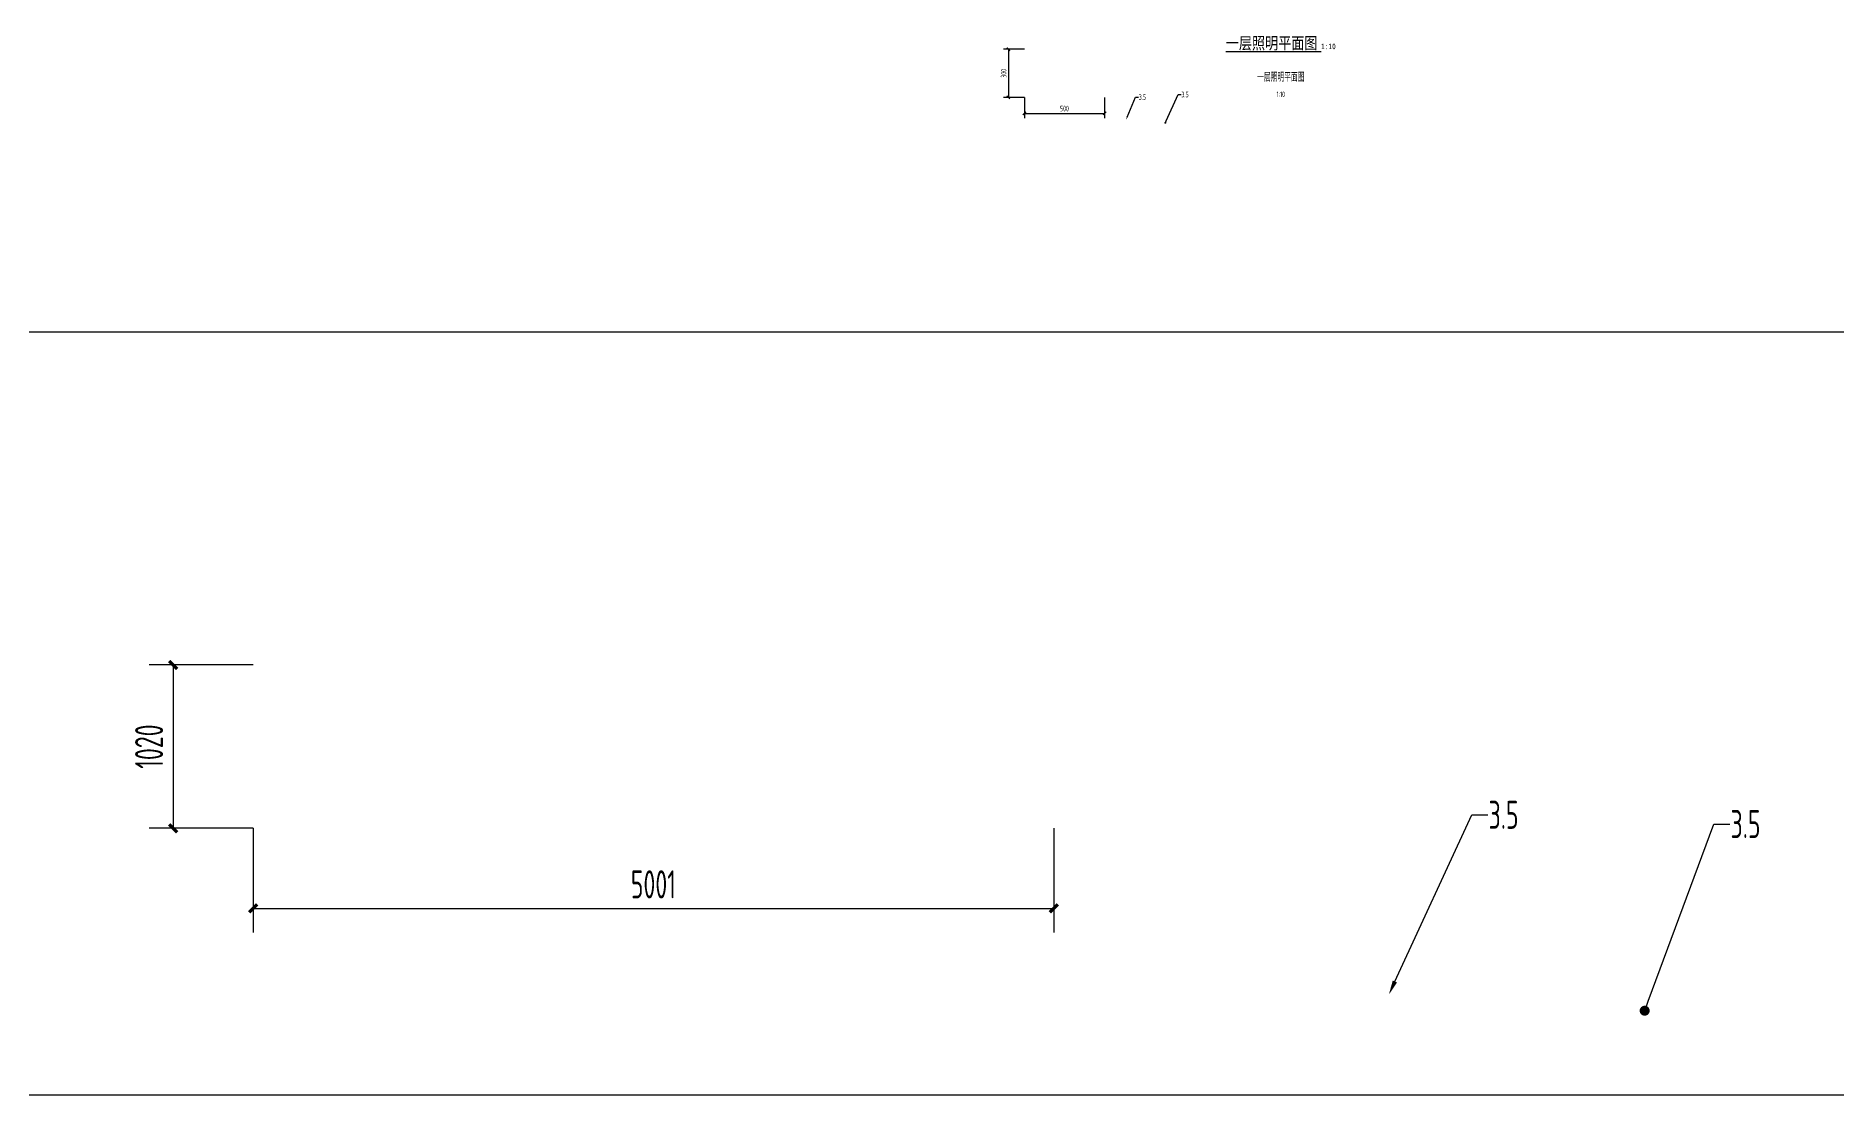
# Model space of a CAD drawing. Extents: x -337 to 273738, y -225 to 2088994.
# Drawn here: x 37519 to 48769, y 250717 to 257329 of the extents above; entities that cross this region are included whole.
import ezdxf
from ezdxf import colors
from ezdxf.entities.mleader import LeaderData, LeaderLine
from ezdxf.math import Vec2, Vec3

# ---------------------------------------------------------------- set-up
doc = ezdxf.new("R2010")
doc.units = 0
doc.header["$LTSCALE"] = 1000
doc.layers.get('0').update_dxf_attribs({"linetype": 'CONTINUOUS'})
doc.layers.get('Defpoints').update_dxf_attribs({"linetype": 'CONTINUOUS'})
for name, color, linetype in [('E-REQU-DIMS', 30, 'CONTINUOUS'), ('E-SHET-PROF', 1, 'CONTINUOUS'), ('E-UNIV-DIAG', 2, 'CONTINUOUS')]:
    doc.layers.add(name, color=color, linetype=linetype)
doc.styles.add('TH-STYLE2', font='', dxfattribs={"width": 0.8})
doc.styles.add('TH-STYLE3', font='tssdeng.shx', dxfattribs={"width": 0.65, "bigfont": 'tssdchn.shx'})
doc.styles.get('TH-STYLE2').set_extended_font_data('STXihei')
doc.dimstyles.new('E-DIMA10', dxfattribs={"dimscale": 10, "dimtxt": 3.5, "dimasz": 2, "dimexe": 3, "dimexo": 0, "dimgap": 1.25, "dimtad": 1, "dimdec": 1, "dimrnd": 1, "dimdsep": 46, "dimtxsty": 'TH-STYLE3', "dimblk1": 'ARCHTICK', "dimblk2": 'ARCHTICK', "dimsah": 1, "dimcen": 0, "dimclrt": 6, "dimadec": 0, "dimazin": 0, "dimtfac": 1, "dimtdec": 1, "dimtix": 1, "dimtmove": 2, "dimatfit": 3, "dimldrblk": 'ARCHTICK', "dimfxl": 3, "dimtolj": 1, "dimarcsym": 0})
doc.dimstyles.new('E-DIMA50', dxfattribs={"dimscale": 50, "dimtxt": 3.5, "dimasz": 1, "dimexe": 3, "dimexo": 0, "dimgap": 1.25, "dimtad": 1, "dimdec": 1, "dimrnd": 1, "dimdsep": 46, "dimtxsty": 'TH-STYLE3', "dimblk1": 'ARCHTICK', "dimblk2": 'ARCHTICK', "dimsah": 1, "dimcen": 0, "dimclrt": 6, "dimadec": 0, "dimazin": 0, "dimtfac": 1, "dimtdec": 1, "dimtix": 1, "dimtmove": 2, "dimatfit": 3, "dimldrblk": 'ARCHTICK', "dimfxl": 1, "dimtolj": 1, "dimarcsym": 0})

# ---------------------------------------------------------------- blocks, each defined once
blk = doc.blocks.new('_ArchTick')
at = {"color": 0, "linetype": 'ByBlock', "const_width": 0.4}
blk.add_lwpolyline([(-0.5, -0.5), (0.5, 0.5)], dxfattribs=at)
blk = doc.blocks.new('*D514')
at = {"layer": 'Defpoints', "color": 0, "transparency": 16777216}
for p in [(38875, 253402), (38375, 252382), (38875, 252382)]:
    blk.add_point(p, dxfattribs=at)
at = {"layer": 'E-REQU-DIMS', "color": 0, "lineweight": -2, "transparency": 16777216}
for p, q in [((38875, 253402), (38225, 253402)), ((38375, 253402), (38375, 252382)), ((38875, 252382), (38225, 252382))]:
    blk.add_line(p, q, dxfattribs=at)
at = {"layer": 'E-REQU-DIMS', "color": 0, "lineweight": -2, "transparency": 16777216, "xscale": 50, "yscale": 50, "zscale": 50}
for p, rotation in [((38375, 253402), 90), ((38375, 252382), 270)]:
    blk.add_blockref('_ArchTick', p, dxfattribs=dict(at, rotation=rotation))
at = {"layer": 'E-REQU-DIMS', "color": 6, "transparency": 16777216, "insert": (38225, 252892), "char_height": 175, "attachment_point": 5, "rotation": 90, "style": 'TH-STYLE3'}
blk.add_mtext('\\A1;1020', dxfattribs=at)
blk = doc.blocks.new('*D515')
at = {"layer": 'Defpoints', "color": 0, "transparency": 16777216}
for p in [(38875, 252382), (43876, 252382), (43876, 251882)]:
    blk.add_point(p, dxfattribs=at)
at = {"layer": 'E-REQU-DIMS', "color": 0, "lineweight": -2, "transparency": 16777216}
for p, q in [((38875, 252382), (38875, 251732)), ((43876, 252382), (43876, 251732)), ((38875, 251882), (43876, 251882))]:
    blk.add_line(p, q, dxfattribs=at)
at = {"layer": 'E-REQU-DIMS', "color": 0, "lineweight": -2, "transparency": 16777216, "xscale": 50, "yscale": 50, "zscale": 50, "rotation": 180}
blk.add_blockref('_ArchTick', (38875, 251882), dxfattribs=at)
at = {"layer": 'E-REQU-DIMS', "color": 0, "lineweight": -2, "transparency": 16777216, "xscale": 50, "yscale": 50, "zscale": 50}
blk.add_blockref('_ArchTick', (43876, 251882), dxfattribs=at)
at = {"layer": 'E-REQU-DIMS', "color": 6, "transparency": 16777216, "insert": (41375, 252032), "char_height": 175, "attachment_point": 5, "style": 'TH-STYLE3'}
blk.add_mtext('\\A1;5001', dxfattribs=at)
blk = doc.blocks.new('*D520')
at = {"layer": 'Defpoints', "color": 0, "transparency": 16777216}
for p in [(43693, 256946), (44194, 256946), (44194, 256846)]:
    blk.add_point(p, dxfattribs=at)
at = {"layer": 'E-REQU-DIMS', "color": 0, "lineweight": -2, "transparency": 16777216}
for p, q in [((43693, 256946), (43693, 256816)), ((43693, 256846), (44194, 256846)), ((44194, 256946), (44194, 256816))]:
    blk.add_line(p, q, dxfattribs=at)
at = {"layer": 'E-REQU-DIMS', "color": 0, "lineweight": -2, "transparency": 16777216, "xscale": 20, "yscale": 20, "zscale": 20, "rotation": 180}
blk.add_blockref('_ArchTick', (43693, 256846), dxfattribs=at)
at = {"layer": 'E-REQU-DIMS', "color": 0, "lineweight": -2, "transparency": 16777216, "xscale": 20, "yscale": 20, "zscale": 20}
blk.add_blockref('_ArchTick', (44194, 256846), dxfattribs=at)
at = {"layer": 'E-REQU-DIMS', "color": 6, "transparency": 16777216, "insert": (43943, 256876), "char_height": 35, "attachment_point": 5, "style": 'TH-STYLE3'}
blk.add_mtext('\\A1;500', dxfattribs=at)
blk = doc.blocks.new('*D521')
at = {"layer": 'Defpoints', "color": 0, "transparency": 16777216}
for p in [(43693, 257246), (43593, 256946), (43693, 256946)]:
    blk.add_point(p, dxfattribs=at)
at = {"layer": 'E-REQU-DIMS', "color": 0, "lineweight": -2, "transparency": 16777216}
for p, q in [((43693, 257246), (43563, 257246)), ((43593, 257246), (43593, 256946)), ((43693, 256946), (43563, 256946))]:
    blk.add_line(p, q, dxfattribs=at)
at = {"layer": 'E-REQU-DIMS', "color": 0, "lineweight": -2, "transparency": 16777216, "xscale": 20, "yscale": 20, "zscale": 20}
for p, rotation in [((43593, 257246), 90), ((43593, 256946), 270)]:
    blk.add_blockref('_ArchTick', p, dxfattribs=dict(at, rotation=rotation))
at = {"layer": 'E-REQU-DIMS', "color": 6, "transparency": 16777216, "insert": (43563, 257096), "char_height": 35, "attachment_point": 5, "rotation": 90, "style": 'TH-STYLE3'}
blk.add_mtext('\\A1;300', dxfattribs=at)
blk = doc.blocks.new('_Dot')
at = {"color": 0, "linetype": 'ByBlock', "lineweight": -2}
blk.add_line((-0.5, 0), (-1, 0), dxfattribs=at)
at = {"color": 0, "linetype": 'ByBlock', "const_width": 0.5}
blk.add_lwpolyline([(-0.25, 0, 1), (0.25, 0, 1)], format="xyb", close=True, dxfattribs=at)
blk = doc.blocks.new('标注图名图签索引')
at = {"layer": 'E-UNIV-DIAG'}
for p, q in [((10000, -35000), (50000, -35000)), ((10000, -39765.41), (50000, -39765.41))]:
    blk.add_line(p, q, dxfattribs=at)
at = {"layer": 'E-SHET-PROF', "attachment_point": 5}
for s, insert, char_height, style in [('{\\H1.071x;\\L一层照明平面图\\H0.4667x;\\l 1:10}', (30275.41, -33202.28), 70, 'TH-STYLE2'), ('一层照明平面图', (30275.41, -33413.01), 50, 'TH-STYLE3'), ('1:10', (30275.41, -33517.21), 35, 'TH-STYLE3')]:
    blk.add_mtext(s, dxfattribs=dict(at, insert=insert, char_height=char_height, style=style))
at = {"layer": 'E-REQU-DIMS'}
for base, p1, p2, dimstyle, picture, middle in [((28574.63, -33535.89), (28674.63, -33235.89), (28674.63, -33535.89), 'E-DIMA10', '*D521', (28544.63, -33385.89)), ((23356.05, -38099.89), (23856.05, -37080.12), (23856.05, -38099.89), 'E-DIMA50', '*D514', (23206.05, -37590))]:
    dim = blk.add_linear_dim(base=base, p1=p1, p2=p2, angle=270, dimstyle=dimstyle, dxfattribs=at)
    dim.commit()
    dim.dimension.update_dxf_attribs({"geometry": picture, "text_midpoint": middle, "insert": (-15018.81, -290482.19)})
for base, p1, p2, dimstyle, picture, middle in [((29174.73, -33635.89), (28674.63, -33535.89), (29174.73, -33535.89), 'E-DIMA10', '*D520', (28924.68, -33605.89)), ((28857.05, -38599.89), (23856.05, -38099.89), (28857.05, -38099.89), 'E-DIMA50', '*D515', (26356.55, -38449.89))]:
    dim = blk.add_linear_dim(base=base, p1=p1, p2=p2, dimstyle=dimstyle, dxfattribs=at)
    dim.commit()
    dim.dimension.update_dxf_attribs({"geometry": picture, "text_midpoint": middle, "insert": (-15018.81, -290482.19)})
ml = blk.add_multileader_mtext('Standard', dxfattribs=at)
ml.set_content('3.5', color=6, style='TH-STYLE3')
ml.set_leader_properties()
ml.build(insert=Vec2(0, 0))
ml.multileader.update_dxf_attribs({"dogleg_length": 2, "arrow_head_size": 18, "scale": 10})
ctx = ml.context
ctx.base_point, ctx.scale, ctx.char_height, ctx.arrow_head_size, ctx.landing_gap_size, ctx.plane_origin = Vec3(29387.2, -33534.8), 10, 35, 18, 0.9, Vec3(29308.9, -33676.31)
notes = []
notes.append((ctx, [(0, (1, 1, 0), (29367.2, -33534.8), (1, 0), 20, [(0, [(29308.9, -33676.31)], 0, [])])]))
ctx.mtext.insert, ctx.mtext.flow_direction = Vec3(29388.1, -33517.3), 5
ml = blk.add_multileader_mtext('Standard', dxfattribs=at)
ml.set_content('3.5', color=6, style='TH-STYLE3')
ml.set_leader_properties()
ml.set_arrow_properties(name='DOT')
ml.build(insert=Vec2(0, 0))
ml.multileader.update_dxf_attribs({"dogleg_length": 2, "arrow_head_size": 12.5, "scale": 10})
ctx = ml.context
ctx.base_point, ctx.scale, ctx.char_height, ctx.arrow_head_size, ctx.landing_gap_size, ctx.plane_origin = Vec3(29653.69, -33518.15), 10, 35, 12.5, 0.9, Vec3(29554.57, -33695.03)
notes.append((ctx, [(0, (1, 1, 0), (29633.69, -33518.15), (1, 0), 20, [(0, [(29554.57, -33695.03)], 0, [])])]))
ctx.mtext.insert, ctx.mtext.flow_direction = Vec3(29654.59, -33500.65), 5
ml = blk.add_multileader_mtext('Standard', dxfattribs=at)
ml.set_content('3.5', color=6, style='TH-STYLE3')
ml.set_leader_properties()
ml.build(insert=Vec2(0, 0))
ml.multileader.update_dxf_attribs({"dogleg_length": 2, "arrow_head_size": 90, "scale": 50})
ctx = ml.context
ctx.base_point, ctx.scale, ctx.char_height, ctx.arrow_head_size, ctx.landing_gap_size, ctx.plane_origin = Vec3(31568.91, -38016.04), 50, 175, 90, 4.5, Vec3(30950.66, -39138.41)
notes.append((ctx, [(0, (1, 1, 0), (31468.91, -38016.04), (1, 0), 100, [(0, [(30950.66, -39138.41)], 0, [])])]))
ctx.mtext.insert, ctx.mtext.flow_direction = Vec3(31573.41, -37928.54), 5
ml = blk.add_multileader_mtext('Standard', dxfattribs=at)
ml.set_content('3.5', color=6, style='TH-STYLE3')
ml.set_leader_properties()
ml.set_arrow_properties(name='DOT')
ml.build(insert=Vec2(0, 0))
ml.multileader.update_dxf_attribs({"dogleg_length": 2, "arrow_head_size": 62.5, "scale": 50})
ctx = ml.context
ctx.base_point, ctx.scale, ctx.char_height, ctx.arrow_head_size, ctx.landing_gap_size, ctx.plane_origin = Vec3(33080.47, -38073.6), 50, 175, 62.5, 4.5, Vec3(32548.6, -39239.14)
notes.append((ctx, [(0, (1, 1, 0), (32980.47, -38073.6), (1, 0), 100, [(0, [(32548.6, -39239.14)], 0, [])])]))
ctx.mtext.insert, ctx.mtext.flow_direction = Vec3(33084.97, -37986.1), 5
for ctx, leaders in notes:
    for number, flags, end, landing, length, lines in leaders:
        leader = LeaderData()
        leader.index, (leader.has_last_leader_line, leader.has_dogleg_vector, leader.attachment_direction) = number, flags
        leader.last_leader_point, leader.dogleg_vector, leader.dogleg_length = Vec3(end), Vec3(landing), length
        for number, points, colour, breaks in lines:
            line = LeaderLine()
            line.index, line.vertices, line.color, line.breaks = number, Vec3.list(points), colors.encode_raw_color(colour), breaks
            leader.lines.append(line)
        ctx.leaders.append(leader)

msp = doc.modelspace()

# ---------------------------------------------------------------- block references
msp.add_blockref('标注图名图签索引', (15019, 290482))

doc.saveas('drawing.dxf')
